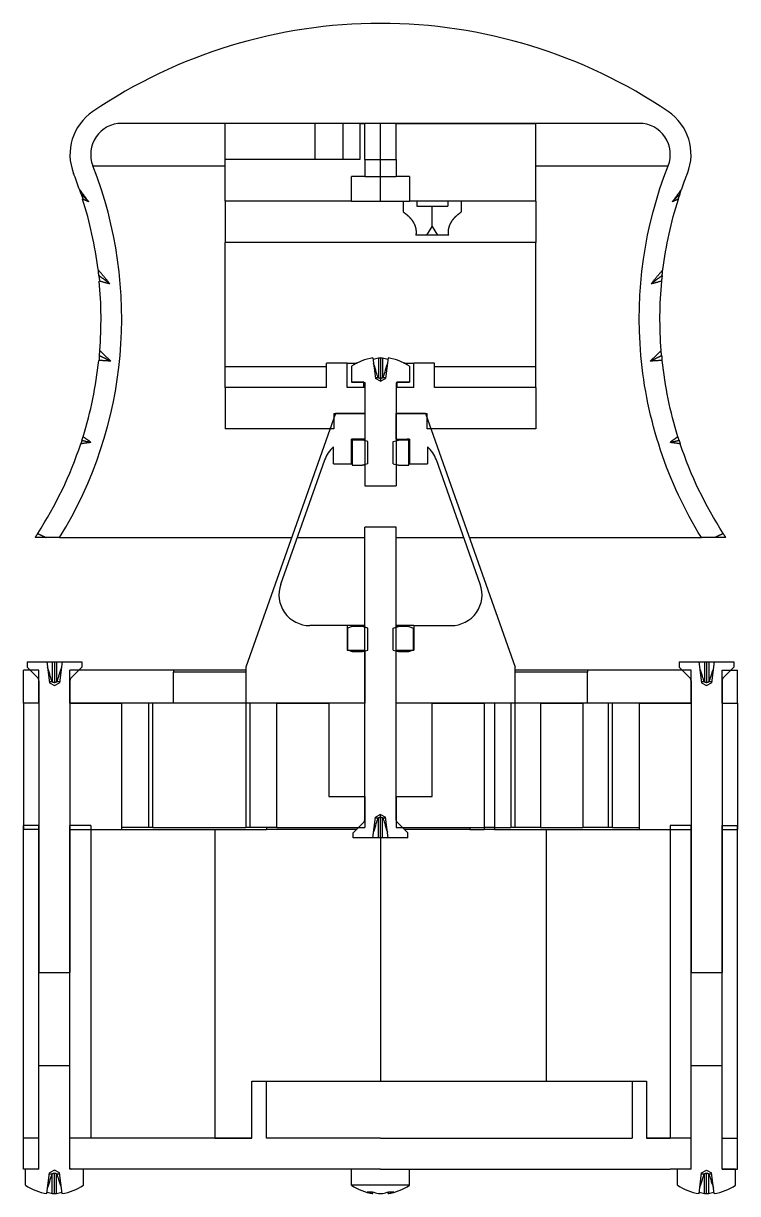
# Model space of a CAD drawing. Extents: x 20 to 191, y 30 to 285.
# Drawn here: x 121.6 to 190.6, y 30.3 to 143.3 of the extents above; entities that cross this region are included whole.
import ezdxf

# ---------------------------------------------------------------- set-up
doc = ezdxf.new("R2010")
doc.units = 0
doc.layers.add('SectionView', color=7, linetype='CONTINUOUS')

msp = doc.modelspace()

# ---------------------------------------------------------------- linework, layer by layer
at = {"layer": 'SectionView'}
for p, q in [((181.139, 133.661), (131.139, 133.661)), ((141.139, 130.161), (141.139, 133.661)), ((149.789, 133.661), (149.789, 130.161)), ((152.489, 133.661), (152.489, 130.161)), ((154.139, 133.661), (154.639, 133.661)), ((154.139, 133.661), (154.139, 130.161)), ((154.639, 130.161), (154.639, 133.661)), ((156.139, 130.161), (156.139, 133.661)), ((157.639, 133.661), (171.139, 133.661)), ((157.639, 130.161), (157.639, 133.661)), ((171.139, 130.161), (171.139, 133.661)), ((141.139, 126.161), (141.139, 130.161)), ((154.139, 130.161), (141.139, 130.161)), ((154.639, 130.161), (154.639, 128.521)), ((156.139, 128.521), (156.139, 130.161)), ((157.639, 130.161), (157.639, 128.521)), ((171.139, 126.161), (171.139, 130.161)), ((154.639, 128.521), (153.339, 128.521)), ((153.339, 126.161), (153.339, 128.521)), ((156.139, 126.161), (156.139, 128.521)), ((158.939, 128.521), (157.639, 128.521)), ((158.939, 128.521), (158.939, 126.161)), ((153.339, 126.161), (141.139, 126.161)), ((153.339, 126.161), (156.139, 126.161)), ((156.139, 126.161), (158.939, 126.161)), ((171.139, 126.161), (158.939, 126.161)), ((159.639, 126.161), (159.639, 125.661)), ((161.139, 123.697), (161.139, 125.661)), ((162.639, 126.161), (162.639, 125.661)), ((160.627, 122.861), (161.139, 123.697)), ((161.139, 123.697), (161.651, 122.861)), ((141.139, 110.161), (141.139, 122.161)), ((171.139, 122.161), (141.139, 122.161)), ((162.727, 122.861), (159.551, 122.861)), ((171.139, 110.161), (171.139, 122.161)), ((155.41, 111.008), (155.654, 109.016)), ((155.934, 110.992), (155.934, 109.081)), ((156.139, 111.008), (156.139, 109.016)), ((156.344, 110.992), (156.344, 109.081)), ((156.869, 111.008), (156.624, 109.016)), ((150.906, 110.161), (141.139, 110.161)), ((150.906, 108.161), (150.906, 110.521)), ((152.906, 110.521), (150.906, 110.521)), ((152.906, 108.161), (152.906, 110.521)), ((152.906, 110.521), (153.879, 110.521)), ((153.339, 110.204), (153.339, 108.661)), ((158.399, 110.521), (159.372, 110.521)), ((158.939, 110.204), (158.939, 108.661)), ((159.372, 108.161), (159.372, 110.521)), ((161.372, 110.521), (159.372, 110.521)), ((161.372, 108.161), (161.372, 110.521)), ((171.139, 110.161), (161.372, 110.161)), ((153.339, 108.661), (154.539, 108.661)), ((154.523, 108.171), (154.523, 108.661)), ((154.639, 108.561), (154.639, 98.6614)), ((156.139, 108.759), (155.654, 109.016)), ((156.139, 108.759), (156.624, 109.016)), ((156.139, 109.016), (156.139, 108.759)), ((157.639, 108.561), (157.639, 98.6614)), ((157.739, 108.661), (158.939, 108.661)), ((157.756, 108.171), (157.756, 108.661)), ((141.139, 108.161), (141.139, 104.161)), ((150.906, 108.161), (141.139, 108.161)), ((150.906, 108.161), (141.139, 108.161)), ((154.639, 108.161), (152.906, 108.161)), ((154.639, 108.171), (154.523, 108.171)), ((154.639, 108.161), (154.639, 105.661)), ((157.756, 108.171), (157.639, 108.171)), ((157.639, 108.161), (157.639, 105.661)), ((159.372, 108.161), (157.639, 108.161)), ((171.139, 108.161), (161.372, 108.161)), ((171.139, 108.161), (161.372, 108.161)), ((171.139, 108.161), (171.139, 104.161)), ((151.806, 105.661), (143.139, 81.1614)), ((151.639, 105.661), (154.639, 105.661)), ((151.639, 105.661), (151.639, 104.161)), ((154.639, 105.661), (151.806, 105.661)), ((154.639, 105.661), (154.639, 103.161)), ((157.639, 103.161), (157.639, 105.661)), ((160.473, 105.661), (157.639, 105.661)), ((157.639, 105.661), (160.639, 105.661)), ((160.473, 105.661), (169.139, 81.1614)), ((160.639, 104.161), (160.639, 105.661)), ((151.639, 104.161), (141.139, 104.161)), ((171.139, 104.161), (160.639, 104.161)), ((153.339, 100.801), (153.339, 103.152)), ((154.414, 103.061), (153.389, 103.061)), ((153.389, 103.061), (153.389, 100.661)), ((154.639, 103.161), (153.573, 103.161)), ((154.91, 102.929), (154.414, 103.061)), ((154.91, 100.794), (154.91, 102.929)), ((157.369, 102.929), (157.864, 103.061)), ((157.369, 100.794), (157.369, 102.929)), ((157.639, 103.161), (158.706, 103.161)), ((158.889, 103.061), (157.864, 103.061)), ((158.889, 100.661), (158.889, 103.061)), ((158.939, 103.152), (158.939, 100.801)), ((151.607, 100.801), (151.607, 102.428)), ((160.671, 102.428), (160.671, 100.801)), ((146.5, 89.1619), (150.745, 101.162)), ((151.607, 100.801), (153.339, 100.801)), ((153.389, 100.801), (153.339, 100.801)), ((153.389, 100.661), (154.414, 100.661)), ((154.91, 100.794), (154.414, 100.661)), ((157.369, 100.794), (157.864, 100.661)), ((157.864, 100.661), (158.889, 100.661)), ((158.939, 100.801), (158.889, 100.801)), ((158.939, 100.801), (160.671, 100.801)), ((165.779, 89.1619), (161.534, 101.162)), ((154.639, 98.6614), (157.639, 98.6614)), ((154.639, 69.1614), (154.639, 94.6614)), ((157.639, 94.6614), (154.639, 94.6614)), ((157.639, 69.1614), (157.639, 94.6614)), ((123.851, 93.6614), (122.769, 93.6614)), ((125.139, 93.6614), (123.851, 93.6614)), ((188.427, 93.6614), (187.139, 93.6614)), ((189.51, 93.6614), (188.427, 93.6614)), ((152.906, 85.1614), (149.328, 85.1614)), ((152.906, 85.1614), (152.906, 82.8014)), ((154.523, 85.1614), (152.906, 85.1614)), ((153.389, 85.0614), (152.964, 84.9061)), ((152.964, 84.9061), (152.964, 82.8167)), ((154.414, 85.0614), (153.389, 85.0614)), ((154.91, 84.9286), (154.414, 85.0614)), ((154.523, 85.1614), (154.523, 85.0614)), ((154.639, 85.1614), (154.523, 85.1614)), ((154.91, 82.7942), (154.91, 84.9286)), ((157.369, 84.9286), (157.864, 85.0614)), ((157.369, 82.7942), (157.369, 84.9286)), ((157.756, 85.1614), (157.639, 85.1614)), ((159.372, 85.1614), (157.756, 85.1614)), ((157.756, 85.1614), (157.756, 85.0614)), ((158.889, 85.0614), (157.864, 85.0614)), ((158.889, 85.0614), (159.315, 84.9061)), ((159.315, 82.8167), (159.315, 84.9061)), ((159.372, 85.1614), (162.951, 85.1614)), ((159.372, 85.1614), (159.372, 82.8014)), ((152.906, 82.8014), (154.639, 82.8014)), ((152.964, 82.8167), (153.389, 82.6614)), ((153.389, 82.6614), (154.414, 82.6614)), ((154.414, 82.6614), (154.91, 82.7942)), ((154.639, 82.8014), (154.639, 81.1614)), ((157.369, 82.7942), (157.864, 82.6614)), ((157.639, 81.1614), (157.639, 82.8014)), ((157.639, 82.8014), (159.372, 82.8014)), ((157.864, 82.6614), (158.889, 82.6614)), ((158.889, 82.6614), (159.315, 82.8167)), ((121.989, 81.6614), (121.989, 81.1614)), ((121.989, 81.6614), (123.907, 81.6614)), ((123.907, 81.6614), (124.434, 81.6614)), ((123.907, 81.6614), (124.154, 79.6461)), ((124.434, 81.6614), (124.639, 81.6614)), ((124.434, 81.6614), (124.434, 79.7109)), ((124.639, 81.6614), (124.844, 81.6614)), ((124.639, 81.6614), (124.639, 79.6461)), ((124.844, 81.6614), (125.372, 81.6614)), ((124.844, 81.6614), (124.844, 79.7109)), ((125.372, 81.6614), (125.124, 79.6461)), ((125.372, 81.6614), (127.289, 81.6614)), ((127.289, 81.6614), (127.289, 81.1614)), ((184.989, 81.6614), (184.989, 81.1614)), ((184.989, 81.6614), (186.907, 81.6614)), ((186.907, 81.6614), (187.434, 81.6614)), ((186.907, 81.6614), (187.154, 79.6461)), ((187.434, 81.6614), (187.639, 81.6614)), ((187.434, 81.6614), (187.434, 79.7109)), ((187.639, 81.6614), (187.844, 81.6614)), ((187.639, 81.6614), (187.639, 79.6461)), ((187.844, 81.6614), (188.372, 81.6614)), ((187.844, 81.6614), (187.844, 79.7109)), ((188.372, 81.6614), (188.124, 79.6461)), ((188.372, 81.6614), (190.289, 81.6614)), ((190.289, 81.6614), (190.289, 81.1614)), ((121.639, 80.6614), (121.639, 80.8614)), ((123.139, 80.8614), (121.639, 80.8614)), ((121.639, 77.6614), (121.639, 80.6614)), ((121.989, 81.1614), (123.022, 80.1285)), ((123.139, 80.6614), (123.139, 80.8614)), ((123.139, 77.6614), (123.139, 80.6614)), ((126.139, 80.6614), (126.139, 80.8614)), ((131.139, 80.8614), (126.139, 80.8614)), ((126.139, 77.6614), (126.139, 80.6614)), ((126.256, 80.1285), (127.289, 81.1614)), ((136.149, 80.8614), (131.139, 80.8614)), ((136.149, 80.8614), (136.149, 80.6614)), ((136.149, 77.6614), (136.149, 80.6614)), ((143.139, 81.1614), (143.139, 77.6614)), ((154.639, 81.1614), (154.639, 77.6614)), ((157.639, 77.6614), (157.639, 81.1614)), ((169.139, 77.6614), (169.139, 81.1614)), ((176.13, 80.8614), (176.13, 80.6614)), ((181.139, 80.8614), (176.13, 80.8614)), ((176.13, 77.6614), (176.13, 80.6614)), ((186.139, 80.8614), (181.139, 80.8614)), ((184.989, 81.1614), (186.022, 80.1285)), ((186.139, 80.6614), (186.139, 80.8614)), ((186.139, 77.6614), (186.139, 80.6614)), ((189.139, 80.6614), (189.139, 80.8614)), ((189.139, 80.8614), (190.639, 80.8614)), ((189.139, 77.6614), (189.139, 80.6614)), ((189.256, 80.1285), (190.289, 81.1614)), ((190.639, 80.6614), (190.639, 80.8614)), ((190.639, 77.6614), (190.639, 80.6614)), ((123.139, 79.8457), (123.139, 77.1614)), ((124.154, 79.6461), (124.639, 79.3883)), ((124.639, 79.3883), (125.124, 79.6461)), ((126.139, 79.8457), (126.139, 77.1614)), ((186.139, 79.8457), (186.139, 77.1614)), ((187.154, 79.6461), (187.639, 79.3883)), ((187.639, 79.3883), (188.124, 79.6461)), ((189.139, 79.8457), (189.139, 77.1614)), ((123.139, 77.6614), (121.639, 77.6614)), ((123.139, 77.6614), (121.639, 77.6614)), ((121.639, 77.6614), (121.639, 65.6614)), ((123.139, 77.6614), (123.139, 65.6614)), ((123.139, 77.1614), (123.139, 51.6614)), ((131.139, 77.6614), (126.139, 77.6614)), ((126.139, 77.6614), (131.139, 77.6614)), ((126.139, 77.6614), (126.139, 65.6614)), ((126.139, 77.1614), (126.139, 51.6614)), ((136.149, 77.6614), (131.139, 77.6614)), ((131.139, 65.6614), (131.139, 77.6614)), ((134.159, 77.6614), (133.741, 77.6614)), ((133.741, 77.6614), (133.741, 65.6614)), ((134.159, 65.6614), (134.159, 77.6614)), ((143.537, 77.6614), (143.119, 77.6614)), ((143.119, 77.6614), (143.119, 65.6614)), ((151.239, 77.6614), (143.139, 77.6614)), ((143.537, 65.6614), (143.537, 77.6614)), ((146.139, 77.6614), (151.16, 77.6614)), ((146.139, 65.6614), (146.139, 77.6614)), ((151.16, 77.6614), (151.16, 68.6614)), ((153.239, 77.6614), (151.239, 77.6614)), ((154.639, 77.6614), (153.239, 77.6614)), ((159.039, 77.6614), (157.639, 77.6614)), ((161.039, 77.6614), (159.039, 77.6614)), ((169.139, 77.6614), (161.039, 77.6614)), ((161.118, 77.6614), (166.139, 77.6614)), ((161.118, 68.6614), (161.118, 77.6614)), ((166.139, 77.6614), (166.139, 65.6614)), ((167.139, 77.6614), (167.139, 65.6614)), ((169.159, 77.6614), (168.741, 77.6614)), ((168.741, 77.6614), (168.741, 65.6614)), ((171.601, 77.6614), (169.159, 77.6614)), ((169.159, 65.6614), (169.159, 77.6614)), ((171.601, 77.6614), (171.601, 65.6614)), ((175.677, 77.6614), (175.677, 65.6614)), ((181.139, 77.6614), (176.13, 77.6614)), ((178.537, 77.6614), (178.119, 77.6614)), ((178.119, 77.6614), (178.119, 65.6614)), ((178.537, 65.6614), (178.537, 77.6614)), ((186.139, 77.6614), (181.139, 77.6614)), ((181.139, 77.6614), (186.139, 77.6614)), ((181.139, 77.6614), (181.139, 65.6614)), ((186.139, 77.6614), (186.139, 65.6614)), ((186.139, 77.1614), (186.139, 51.6614)), ((189.139, 77.6614), (190.639, 77.6614)), ((189.139, 77.6614), (190.639, 77.6614)), ((189.139, 77.6614), (189.139, 65.6614)), ((189.139, 77.1614), (189.139, 51.6614)), ((190.639, 77.6614), (190.639, 65.6614)), ((154.639, 66.4771), (154.639, 69.1614)), ((157.639, 66.4771), (157.639, 69.1614)), ((151.16, 68.6614), (154.639, 68.6614)), ((154.639, 68.6614), (154.639, 65.6614)), ((157.639, 68.6614), (157.639, 65.6614)), ((157.639, 68.6614), (161.118, 68.6614)), ((155.407, 64.6614), (155.654, 66.6766)), ((156.139, 66.9345), (155.654, 66.6766)), ((156.139, 66.9345), (156.624, 66.6766)), ((156.139, 66.6766), (156.139, 66.9345)), ((156.139, 64.6614), (156.139, 66.6766)), ((156.872, 64.6614), (156.624, 66.6766)), ((121.639, 65.6614), (121.639, 65.8614)), ((123.139, 65.8614), (121.639, 65.8614)), ((121.639, 65.6614), (121.639, 65.4614)), ((121.639, 35.6614), (121.639, 65.6614)), ((123.139, 65.6614), (123.139, 65.8614)), ((123.139, 65.6614), (123.139, 65.4614)), ((123.139, 35.6614), (123.139, 65.6614)), ((126.139, 65.6614), (126.139, 65.8614)), ((128.139, 65.8614), (126.139, 65.8614)), ((126.139, 65.6614), (126.139, 65.4614)), ((126.139, 35.6614), (126.139, 65.6614)), ((128.139, 65.8614), (128.139, 35.6614)), ((131.139, 65.4614), (131.139, 65.6614)), ((133.741, 65.6614), (131.139, 65.6614)), ((134.159, 65.6614), (133.741, 65.6614)), ((143.537, 65.6614), (143.119, 65.6614)), ((146.139, 65.6614), (143.537, 65.6614)), ((145.139, 65.6614), (145.139, 65.4614)), ((146.139, 65.6614), (151.16, 65.6614)), ((151.16, 65.6614), (154.639, 65.6614)), ((154.522, 66.1942), (153.489, 65.1614)), ((155.934, 64.6614), (155.934, 66.6119)), ((156.344, 64.6614), (156.344, 66.6119)), ((157.639, 65.6614), (161.118, 65.6614)), ((157.756, 66.1942), (158.789, 65.1614)), ((161.118, 65.6614), (166.139, 65.6614)), ((164.756, 65.6614), (164.756, 65.4614)), ((167.139, 65.6614), (166.139, 65.6614)), ((166.139, 65.6614), (166.139, 65.4614)), ((167.139, 65.6614), (167.139, 65.4614)), ((169.159, 65.6614), (168.741, 65.6614)), ((171.601, 65.6614), (169.159, 65.6614)), ((178.119, 65.6614), (175.677, 65.6614)), ((178.537, 65.6614), (178.119, 65.6614)), ((181.139, 65.6614), (181.139, 65.4614)), ((184.139, 65.8614), (184.139, 35.6614)), ((186.139, 65.8614), (184.139, 65.8614)), ((186.139, 65.6614), (186.139, 65.8614)), ((186.139, 65.6614), (186.139, 65.4614)), ((186.139, 35.6614), (186.139, 65.6614)), ((189.139, 65.6614), (189.139, 65.8614)), ((189.139, 65.8614), (190.639, 65.8614)), ((189.139, 65.6614), (189.139, 65.4614)), ((189.139, 35.6614), (189.139, 65.6614)), ((190.639, 65.6614), (190.639, 65.8614)), ((190.639, 65.6614), (190.639, 65.4614)), ((190.639, 35.6614), (190.639, 65.6614)), ((123.139, 65.4614), (121.639, 65.4614)), ((126.139, 65.4614), (131.139, 65.4614)), ((140.139, 65.4614), (140.139, 35.6614)), ((153.789, 65.4614), (145.139, 65.4614)), ((153.489, 64.6614), (153.489, 65.1614)), ((155.407, 64.6614), (153.489, 64.6614)), ((155.934, 64.6614), (155.407, 64.6614)), ((156.139, 64.6614), (155.934, 64.6614)), ((156.139, 64.6614), (156.139, 41.1614)), ((156.344, 64.6614), (156.139, 64.6614)), ((156.872, 64.6614), (156.344, 64.6614)), ((158.789, 64.6614), (156.872, 64.6614)), ((164.756, 65.4614), (158.489, 65.4614)), ((158.789, 64.6614), (158.789, 65.1614)), ((164.756, 65.4614), (166.139, 65.4614)), ((167.139, 65.4614), (166.139, 65.4614)), ((172.139, 65.4614), (172.139, 41.1614)), ((181.139, 65.4614), (186.139, 65.4614)), ((189.139, 65.4614), (190.639, 65.4614)), ((123.139, 51.6614), (126.139, 51.6614)), ((186.139, 51.6614), (189.139, 51.6614)), ((123.139, 32.7614), (123.139, 42.6614)), ((126.139, 42.6614), (123.139, 42.6614)), ((126.139, 32.7614), (126.139, 42.6614)), ((186.139, 32.7614), (186.139, 42.6614)), ((189.139, 42.6614), (186.139, 42.6614)), ((189.139, 32.7614), (189.139, 42.6614)), ((143.724, 35.6614), (143.724, 41.1614)), ((143.724, 41.1614), (145.138, 41.1614)), ((145.138, 35.6614), (145.138, 41.1614)), ((145.138, 41.1614), (180.438, 41.1614)), ((180.438, 41.1614), (180.438, 35.6614)), ((180.438, 41.1614), (181.852, 41.1614)), ((181.852, 41.1614), (181.852, 35.6614)), ((123.139, 35.6614), (121.639, 35.6614)), ((123.139, 35.6614), (121.639, 35.6614)), ((121.639, 32.6614), (121.639, 35.6614)), ((123.139, 32.6614), (123.139, 35.6614)), ((128.139, 35.6614), (126.139, 35.6614)), ((128.139, 35.6614), (126.139, 35.6614)), ((126.139, 32.6614), (126.139, 35.6614)), ((131.139, 35.6614), (128.139, 35.6614)), ((133.741, 35.6614), (131.139, 35.6614)), ((134.159, 35.6614), (133.741, 35.6614)), ((143.119, 35.6614), (134.159, 35.6614)), ((140.139, 35.6614), (143.724, 35.6614)), ((143.537, 35.6614), (143.119, 35.6614)), ((143.724, 35.6614), (143.537, 35.6614)), ((146.139, 35.6614), (145.138, 35.6614)), ((151.139, 35.6614), (146.139, 35.6614)), ((156.139, 35.6614), (151.139, 35.6614)), ((156.139, 35.6614), (161.139, 35.6614)), ((161.139, 35.6614), (166.139, 35.6614)), ((166.139, 35.6614), (168.741, 35.6614)), ((168.741, 35.6614), (169.159, 35.6614)), ((169.159, 35.6614), (178.119, 35.6614)), ((178.119, 35.6614), (178.537, 35.6614)), ((178.537, 35.6614), (180.438, 35.6614)), ((181.852, 35.6614), (184.139, 35.6614)), ((186.139, 35.6614), (184.139, 35.6614)), ((186.139, 35.6614), (184.139, 35.6614)), ((186.139, 32.6614), (186.139, 35.6614)), ((189.139, 35.6614), (190.639, 35.6614)), ((189.139, 35.6614), (190.639, 35.6614)), ((189.139, 32.6614), (189.139, 35.6614)), ((190.639, 32.6614), (190.639, 35.6614)), ((123.139, 32.6614), (121.639, 32.6614)), ((121.839, 31.1189), (121.839, 32.6614)), ((123.039, 32.6614), (121.839, 32.6614)), ((123.91, 30.3149), (124.154, 32.3064)), ((124.639, 32.5642), (124.154, 32.3064)), ((124.434, 30.331), (124.434, 32.2416)), ((125.124, 32.3064), (124.639, 32.5642)), ((124.639, 30.3149), (124.639, 32.3064)), ((124.844, 30.331), (124.844, 32.2416)), ((125.369, 30.3149), (125.124, 32.3064)), ((128.139, 32.6614), (126.139, 32.6614)), ((127.439, 32.6614), (126.239, 32.6614)), ((127.439, 31.1189), (127.439, 32.6614)), ((131.139, 32.6614), (128.139, 32.6614)), ((133.741, 32.6614), (131.139, 32.6614)), ((134.159, 32.6614), (133.741, 32.6614)), ((143.119, 32.6614), (134.159, 32.6614)), ((143.537, 32.6614), (143.119, 32.6614)), ((146.139, 32.6614), (143.537, 32.6614)), ((151.139, 32.6614), (146.139, 32.6614)), ((156.139, 32.6614), (151.139, 32.6614)), ((153.339, 31.1189), (153.339, 32.6614)), ((156.139, 32.6614), (161.139, 32.6614)), ((158.939, 31.1189), (158.939, 32.6614)), ((161.139, 32.6614), (166.139, 32.6614)), ((166.139, 32.6614), (168.741, 32.6614)), ((168.741, 32.6614), (169.159, 32.6614)), ((169.159, 32.6614), (178.119, 32.6614)), ((178.119, 32.6614), (178.537, 32.6614)), ((178.537, 32.6614), (181.139, 32.6614)), ((181.139, 32.6614), (184.139, 32.6614)), ((186.139, 32.6614), (184.139, 32.6614)), ((184.839, 31.1189), (184.839, 32.6614)), ((186.039, 32.6614), (184.839, 32.6614)), ((186.91, 30.3149), (187.154, 32.3064)), ((187.154, 32.3064), (187.639, 32.5642)), ((187.434, 30.331), (187.434, 32.2416)), ((187.639, 32.5642), (188.124, 32.3064)), ((187.639, 30.3149), (187.639, 32.3064)), ((187.844, 30.331), (187.844, 32.2416)), ((188.369, 30.3149), (188.124, 32.3064)), ((189.139, 32.6614), (190.639, 32.6614)), ((190.439, 32.6614), (189.239, 32.6614)), ((190.439, 31.1189), (190.439, 32.6614)), ((155.334, 30.331), (155.353, 30.4917)), ((155.41, 30.3149), (155.429, 30.4679)), ((156.869, 30.3149), (156.85, 30.4679)), ((156.945, 30.331), (156.925, 30.4917))]:
    msp.add_line(p, q, dxfattribs=at)
for centre, radius, start, end in [((156.139, 93.6614), 49.6542, 90, 124.046), ((156.139, 93.6614), 49.6542, 55.9541, 90), ((131.139, 130.661), 5, 124.046, -158.55), ((181.139, 130.661), 5, -21.4497, 55.9541), ((131.139, 130.661), 3, 90, -158.55), ((181.139, 130.661), 3, -21.4497, 90), ((90.825, 114.822), 40.3143, -31.6609, 21.4497), ((90.825, 114.822), 38.3143, 19.0494, 21.4497), ((90.825, 114.822), 38.3143, 7.07269, 17.5121), ((90.825, 114.822), 38.3143, -4.6286, 5.40018), ((90.825, 114.822), 38.3143, -17.3328, -6.07424), ((156.139, 106.061), 5, 98.3897, 124.056), ((156.139, 106.061), 5, 55.9442, 81.6103), ((153.573, 100.161), 3, 90, 94.4677), ((158.706, 100.161), 3, 85.5323, 90), ((90.825, 114.822), 38.3143, -32.828, -18.421), ((153.573, 100.161), 3, 130.938, 160.519), ((158.706, 100.161), 3, 19.481, 49.0617), ((149.328, 88.1614), 3, 160.519, -90), ((162.951, 88.1614), 3, -90, 19.481), ((122.739, 79.8457), 0.4, 0, 45), ((185.739, 79.8457), 0.4, 0, 45), ((126.239, 32.7614), 0.1, 180, -90), ((186.039, 32.7614), 0.1, -90, 0), ((124.639, 35.2614), 5, -124.056, -98.3897), ((124.639, 35.2614), 5, -81.6103, -55.9442), ((156.139, 35.2614), 5, -124.056, -98.3897), ((156.139, 35.2614), 5, -81.6103, -55.9442), ((187.639, 35.2614), 5, -124.056, -98.3897), ((187.639, 35.2614), 5, -81.6103, -55.9442)]:
    msp.add_arc(centre, radius, start, end, dxfattribs=at)
for centre, major_axis, ratio, start_param, end_param in [((156.149, 106.06), (0.6943, 4.9515), 0.749159, 0.242095, 0.377255), ((156.179, 106.048), (1.5333, 4.7577), 0.928381, 0.342694, 0.386563), ((156.099, 106.048), (1.5333, -4.7577), 0.928381, 2.75503, 2.7989), ((156.129, 106.06), (0.6943, -4.9515), 0.749159, 2.76434, 2.8995), ((124.649, 35.2628), (-0.6943, 4.9515), 0.749159, 2.76434, 2.8995), ((124.679, 35.2743), (-1.5333, 4.7577), 0.928381, 2.75503, 2.7989), ((124.599, 35.2743), (-1.5333, -4.7577), 0.928381, 0.342694, 0.386563), ((124.629, 35.2628), (-0.6943, -4.9515), 0.749159, 0.242095, 0.377255), ((156.128, 35.2628), (-0.6093, -4.9627), 0.655972, 6.07373, 6.22613), ((156.034, 35.2743), (-0.6092, -4.9615), 0.353716, 6.23074, 6.2746), ((156.149, 35.2628), (-0.6943, 4.9515), 0.749159, -3.53609, -3.38369), ((156.179, 35.2743), (-1.5333, 4.7577), 0.928381, -3.52816, -3.48429), ((156.099, 35.2743), (-1.5333, -4.7577), 0.928381, -5.94049, -5.89662), ((156.129, 35.2628), (-0.6943, -4.9515), 0.749159, -6.04109, -5.88869), ((156.245, 35.2743), (-0.6092, 4.9615), 0.353716, 3.15017, 3.19404), ((156.151, 35.2628), (-0.6093, 4.9627), 0.655972, 3.19865, 3.35105), ((187.649, 35.2628), (-0.6943, 4.9515), 0.749159, 2.76434, 2.8995), ((187.679, 35.2743), (-1.5333, 4.7577), 0.928381, 2.75503, 2.7989), ((187.599, 35.2743), (-1.5333, -4.7577), 0.928381, 0.342694, 0.386563), ((187.629, 35.2628), (-0.6943, -4.9515), 0.749159, 0.242095, 0.377255)]:
    msp.add_ellipse(centre, major_axis=major_axis, ratio=ratio, start_param=start_param, end_param=end_param, dxfattribs=at)
for points, degree, knots in [([(154.639, 130.161), (154.644, 130.161), (154.649, 130.161), (154.663, 130.161), (154.677, 130.161), (154.7, 130.161), (154.723, 130.161), (154.756, 130.161), (154.788, 130.161), (154.829, 130.161), (154.869, 130.161), (154.918, 130.161), (154.967, 130.161), (155.023, 130.161), (155.079, 130.161), (155.141, 130.161), (155.204, 130.161), (155.273, 130.161), (155.341, 130.161), (155.415, 130.161), (155.488, 130.161), (155.642, 130.161), (155.805, 130.161), (155.971, 130.161), (156.139, 130.161)], 2, [4.71239, 4.71239, 4.71239, 4.82459, 4.82459, 4.93679, 4.93679, 5.04899, 5.04899, 5.16119, 5.16119, 5.27339, 5.27339, 5.38559, 5.38559, 5.49779, 5.49779, 5.60999, 5.60999, 5.72219, 5.72219, 5.83439, 5.83439, 6.05879, 6.05879, 6.28319, 6.28319, 6.28319]), ([(156.139, 130.161), (156.393, 130.161), (156.635, 130.161), (156.712, 130.161), (156.79, 130.161), (156.864, 130.161), (156.937, 130.161), (157.006, 130.161), (157.075, 130.161), (157.137, 130.161), (157.2, 130.161), (157.256, 130.161), (157.312, 130.161), (157.361, 130.161), (157.409, 130.161), (157.45, 130.161), (157.491, 130.161), (157.523, 130.161), (157.555, 130.161), (157.578, 130.161), (157.602, 130.161), (157.616, 130.161), (157.63, 130.161), (157.635, 130.161), (157.639, 130.161)], 2, [0, 0, 0, 0.336599, 0.336599, 0.448799, 0.448799, 0.560999, 0.560999, 0.673198, 0.673198, 0.785398, 0.785398, 0.897598, 0.897598, 1.0098, 1.0098, 1.122, 1.122, 1.2342, 1.2342, 1.3464, 1.3464, 1.4586, 1.4586, 1.5708, 1.5708, 1.5708]), ([(128.347, 129.564), (128.418, 129.564), (128.631, 129.564), (128.984, 129.564), (129.475, 129.564), (130.103, 129.564), (130.864, 129.564), (131.754, 129.564), (132.768, 129.564), (133.902, 129.564), (135.15, 129.564), (136.504, 129.564), (137.959, 129.564), (139.507, 129.564), (141.139, 129.564)], 1, [0, 0, 0.071478, 0.142956, 0.214434, 0.285912, 0.35739, 0.428868, 0.500346, 0.571824, 0.643302, 0.71478, 0.786258, 0.857736, 0.929214, 1.00069, 1.00069]), ([(171.139, 129.564), (172.772, 129.564), (174.32, 129.564), (175.774, 129.564), (177.129, 129.564), (178.376, 129.564), (179.51, 129.564), (180.525, 129.564), (181.415, 129.564), (182.175, 129.564), (182.803, 129.564), (183.295, 129.564), (183.648, 129.564), (183.861, 129.564), (183.931, 129.564)], 1, [2.1409, 2.1409, 2.21238, 2.28386, 2.35533, 2.42681, 2.49829, 2.56977, 2.64125, 2.71272, 2.7842, 2.85568, 2.92716, 2.99864, 3.07011, 3.14159, 3.14159]), ([(187.139, 93.6614), (183.861, 98.967), (181.843, 105.044), (181.297, 111.256), (180.742, 117.453), (181.651, 123.775), (183.931, 129.564)], 3, [0, 0, 0, 0, 0.500589, 0.500589, 0.500589, 1, 1, 1, 1]), ([(154.639, 128.521), (154.644, 128.521), (154.649, 128.521), (154.663, 128.521), (154.677, 128.521), (154.7, 128.521), (154.723, 128.521), (154.756, 128.521), (154.788, 128.521), (154.829, 128.521), (154.869, 128.521), (154.918, 128.521), (154.967, 128.521), (155.023, 128.521), (155.079, 128.521), (155.141, 128.521), (155.204, 128.521), (155.273, 128.521), (155.341, 128.521), (155.415, 128.521), (155.488, 128.521), (155.642, 128.521), (155.805, 128.521), (155.971, 128.521), (156.139, 128.521)], 2, [4.71239, 4.71239, 4.71239, 4.82459, 4.82459, 4.93679, 4.93679, 5.04899, 5.04899, 5.16119, 5.16119, 5.27339, 5.27339, 5.38559, 5.38559, 5.49779, 5.49779, 5.60999, 5.60999, 5.72219, 5.72219, 5.83439, 5.83439, 6.05879, 6.05879, 6.28319, 6.28319, 6.28319]), ([(156.139, 128.521), (156.393, 128.521), (156.635, 128.521), (156.712, 128.521), (156.79, 128.521), (156.864, 128.521), (156.937, 128.521), (157.006, 128.521), (157.075, 128.521), (157.137, 128.521), (157.2, 128.521), (157.256, 128.521), (157.312, 128.521), (157.361, 128.521), (157.409, 128.521), (157.45, 128.521), (157.491, 128.521), (157.523, 128.521), (157.555, 128.521), (157.578, 128.521), (157.602, 128.521), (157.616, 128.521), (157.63, 128.521), (157.635, 128.521), (157.639, 128.521)], 2, [0, 0, 0, 0.336599, 0.336599, 0.448799, 0.448799, 0.560999, 0.560999, 0.673198, 0.673198, 0.785398, 0.785398, 0.897598, 0.897598, 1.0098, 1.0098, 1.122, 1.122, 1.2342, 1.2342, 1.3464, 1.3464, 1.4586, 1.4586, 1.5708, 1.5708, 1.5708]), ([(141.139, 126.161), (141.139, 126.147), (141.139, 126.133), (141.139, 126.092), (141.139, 126.05), (141.139, 125.982), (141.139, 125.913), (141.139, 125.819), (141.139, 125.725), (141.139, 125.607), (141.139, 125.49), (141.139, 125.35), (141.139, 125.21), (141.139, 125.052), (141.139, 124.893), (141.139, 124.719), (141.139, 124.544), (141.139, 124.356), (141.139, 124.169), (141.139, 123.972), (141.139, 123.775), (141.139, 123.371), (141.139, 122.96), (141.139, 122.758), (141.139, 122.555), (141.139, 122.358), (141.139, 122.161)], 2, [0, 0, 0, 0.136486, 0.136486, 0.272972, 0.272972, 0.409458, 0.409458, 0.545944, 0.545944, 0.68243, 0.68243, 0.818916, 0.818916, 0.955402, 0.955402, 1.09189, 1.09189, 1.22837, 1.22837, 1.36486, 1.36486, 1.63783, 1.63783, 1.77432, 1.77432, 1.9108, 1.9108, 1.9108]), ([(158.339, 126.161), (158.339, 126.159), (158.339, 126.156), (158.339, 126.147), (158.339, 126.138), (158.339, 126.124), (158.339, 126.11), (158.339, 126.09), (158.339, 126.07), (158.339, 126.045), (158.339, 126.019), (158.339, 125.988), (158.339, 125.957), (158.339, 125.921), (158.339, 125.884), (158.339, 125.843), (158.339, 125.801), (158.339, 125.755), (158.339, 125.708), (158.339, 125.657), (158.339, 125.605), (158.339, 125.549), (158.339, 125.493), (158.339, 125.433), (158.339, 125.372), (158.339, 125.245), (158.339, 125.105)], 2, [0, 0, 0, 0.0618608, 0.0618608, 0.123722, 0.123722, 0.185582, 0.185582, 0.247443, 0.247443, 0.309304, 0.309304, 0.371165, 0.371165, 0.433026, 0.433026, 0.494886, 0.494886, 0.556747, 0.556747, 0.618608, 0.618608, 0.680469, 0.680469, 0.742329, 0.742329, 0.866051, 0.866051, 0.866051]), ([(159.639, 125.661), (159.677, 125.661), (159.788, 125.661), (159.967, 125.661), (160.204, 125.661), (160.488, 125.661), (160.805, 125.661), (161.139, 125.661), (161.473, 125.661), (161.79, 125.661), (162.075, 125.661), (162.312, 125.661), (162.491, 125.661), (162.602, 125.661), (162.639, 125.661)], 1, [1.5708, 1.5708, 1.7952, 2.0196, 2.24399, 2.46839, 2.69279, 2.91719, 3.14159, 3.36599, 3.59039, 3.81479, 4.03919, 4.26359, 4.48799, 4.71239, 4.71239]), ([(163.939, 126.161), (163.939, 126.159), (163.939, 126.156), (163.939, 126.147), (163.939, 126.138), (163.939, 126.124), (163.939, 126.11), (163.939, 126.09), (163.939, 126.07), (163.939, 126.045), (163.939, 126.019), (163.939, 125.988), (163.939, 125.957), (163.939, 125.921), (163.939, 125.884), (163.939, 125.843), (163.939, 125.801), (163.939, 125.755), (163.939, 125.708), (163.939, 125.657), (163.939, 125.605), (163.939, 125.549), (163.939, 125.493), (163.939, 125.433), (163.939, 125.372), (163.939, 125.245), (163.939, 125.105)], 2, [0, 0, 0, 0.0618608, 0.0618608, 0.123722, 0.123722, 0.185582, 0.185582, 0.247443, 0.247443, 0.309304, 0.309304, 0.371165, 0.371165, 0.433026, 0.433026, 0.494886, 0.494886, 0.556747, 0.556747, 0.618608, 0.618608, 0.680469, 0.680469, 0.742329, 0.742329, 0.866051, 0.866051, 0.866051]), ([(171.139, 126.161), (171.139, 126.147), (171.139, 126.133), (171.139, 126.092), (171.139, 126.05), (171.139, 125.982), (171.139, 125.913), (171.139, 125.819), (171.139, 125.725), (171.139, 125.607), (171.139, 125.49), (171.139, 125.35), (171.139, 125.21), (171.139, 125.052), (171.139, 124.893), (171.139, 124.719), (171.139, 124.544), (171.139, 124.356), (171.139, 124.169), (171.139, 123.972), (171.139, 123.775), (171.139, 123.371), (171.139, 122.96), (171.139, 122.758), (171.139, 122.555), (171.139, 122.358), (171.139, 122.161)], 2, [0, 0, 0, 0.136486, 0.136486, 0.272972, 0.272972, 0.409458, 0.409458, 0.545944, 0.545944, 0.68243, 0.68243, 0.818916, 0.818916, 0.955402, 0.955402, 1.09189, 1.09189, 1.22837, 1.22837, 1.36486, 1.36486, 1.63783, 1.63783, 1.77432, 1.77432, 1.9108, 1.9108, 1.9108]), ([(158.339, 125.105), (158.526, 124.97), (158.699, 124.83), (158.858, 124.684), (159.002, 124.533), (159.131, 124.377), (159.244, 124.218), (159.342, 124.055), (159.422, 123.888), (159.486, 123.72), (159.533, 123.55), (159.564, 123.378), (159.577, 123.206), (159.572, 123.033), (159.551, 122.861)], 1, [2.43685, 2.43685, 2.49434, 2.55183, 2.60933, 2.66682, 2.72432, 2.78181, 2.8393, 2.8968, 2.95429, 3.01179, 3.06928, 3.12677, 3.18427, 3.24176, 3.24176]), ([(162.727, 122.861), (162.706, 123.033), (162.702, 123.206), (162.715, 123.378), (162.745, 123.55), (162.792, 123.72), (162.856, 123.888), (162.937, 124.055), (163.034, 124.218), (163.147, 124.377), (163.276, 124.533), (163.42, 124.684), (163.579, 124.83), (163.752, 124.97), (163.939, 125.105)], 1, [6.18302, 6.18302, 6.24051, 6.29801, 6.3555, 6.41299, 6.47049, 6.52798, 6.58547, 6.64297, 6.70046, 6.75796, 6.81545, 6.87294, 6.93044, 6.98793, 6.98793]), ([(141.139, 108.161), (141.139, 108.173), (141.139, 108.208), (141.139, 108.265), (141.139, 108.345), (141.139, 108.447), (141.139, 108.569), (141.139, 108.712), (141.139, 108.873), (141.139, 109.052), (141.139, 109.248), (141.139, 109.458), (141.139, 109.682), (141.139, 109.916), (141.139, 110.161)], 1, [3.14159, 3.14159, 3.22951, 3.31742, 3.40533, 3.49325, 3.58116, 3.66907, 3.75699, 3.8449, 3.93281, 4.02073, 4.10864, 4.19655, 4.28447, 4.37238, 4.37238]), ([(171.139, 108.161), (171.139, 108.173), (171.139, 108.208), (171.139, 108.265), (171.139, 108.345), (171.139, 108.447), (171.139, 108.569), (171.139, 108.712), (171.139, 108.873), (171.139, 109.052), (171.139, 109.248), (171.139, 109.458), (171.139, 109.682), (171.139, 109.916), (171.139, 110.161)], 1, [3.14159, 3.14159, 3.22951, 3.31742, 3.40533, 3.49325, 3.58116, 3.66907, 3.75699, 3.8449, 3.93281, 4.02073, 4.10864, 4.19655, 4.28447, 4.37238, 4.37238]), ([(154.539, 108.661), (154.385, 108.661), (154.239, 108.661), (154.103, 108.661), (153.975, 108.661), (153.858, 108.661), (153.752, 108.661), (153.657, 108.661), (153.574, 108.661), (153.503, 108.661), (153.445, 108.661), (153.399, 108.661), (153.366, 108.661), (153.346, 108.661), (153.339, 108.661)], 1, [0.608246, 0.608246, 0.676999, 0.745753, 0.814506, 0.88326, 0.952014, 1.02077, 1.08952, 1.15827, 1.22703, 1.29578, 1.36454, 1.43329, 1.50204, 1.5708, 1.5708]), ([(158.939, 108.661), (158.933, 108.661), (158.913, 108.661), (158.88, 108.661), (158.834, 108.661), (158.775, 108.661), (158.704, 108.661), (158.621, 108.661), (158.526, 108.661), (158.42, 108.661), (158.303, 108.661), (158.176, 108.661), (158.039, 108.661), (157.893, 108.661), (157.739, 108.661)], 1, [4.71239, 4.71239, 4.78114, 4.8499, 4.91865, 4.9874, 5.05616, 5.12491, 5.19366, 5.26242, 5.33117, 5.39993, 5.46868, 5.53743, 5.60619, 5.67494, 5.67494]), ([(125.139, 93.6614), (125.271, 93.6614), (125.665, 93.6614), (126.317, 93.6614), (127.222, 93.6614), (128.374, 93.6614), (129.76, 93.6614), (131.371, 93.6614), (133.192, 93.6614), (135.208, 93.6614), (137.402, 93.6614), (139.754, 93.6614), (142.246, 93.6614), (144.856, 93.6614), (147.561, 93.6614)], 1, [0, 0, 0.092173, 0.184346, 0.276519, 0.368692, 0.460865, 0.553038, 0.645211, 0.737384, 0.829557, 0.92173, 1.0139, 1.10608, 1.19825, 1.29042, 1.29042]), ([(164.717, 93.6614), (167.423, 93.6614), (170.033, 93.6614), (172.524, 93.6614), (174.877, 93.6614), (177.071, 93.6614), (179.086, 93.6614), (180.907, 93.6614), (182.518, 93.6614), (183.905, 93.6614), (185.056, 93.6614), (185.962, 93.6614), (186.614, 93.6614), (187.008, 93.6614), (187.139, 93.6614)], 1, [1.85117, 1.85117, 1.94334, 2.03552, 2.12769, 2.21986, 2.31204, 2.40421, 2.49638, 2.58855, 2.68073, 2.7729, 2.86507, 2.95725, 3.04942, 3.14159, 3.14159]), ([(143.139, 80.8614), (142.229, 80.8614), (141.371, 80.8614), (140.569, 80.8614), (139.826, 80.8614), (139.146, 80.8614), (138.53, 80.8614), (137.98, 80.8614), (137.5, 80.8614), (137.09, 80.8614), (136.753, 80.8614), (136.489, 80.8614), (136.3, 80.8614), (136.187, 80.8614), (136.149, 80.8614)], 1, [3.84958, 3.84958, 3.91121, 3.97284, 4.03447, 4.0961, 4.15773, 4.21936, 4.28099, 4.34262, 4.40424, 4.46587, 4.5275, 4.58913, 4.65076, 4.71239, 4.71239]), ([(143.139, 80.6614), (142.229, 80.6614), (141.371, 80.6614), (140.569, 80.6614), (139.826, 80.6614), (139.146, 80.6614), (138.53, 80.6614), (137.98, 80.6614), (137.5, 80.6614), (137.09, 80.6614), (136.753, 80.6614), (136.489, 80.6614), (136.3, 80.6614), (136.187, 80.6614), (136.149, 80.6614)], 1, [3.84958, 3.84958, 3.91121, 3.97284, 4.03447, 4.0961, 4.15773, 4.21936, 4.28099, 4.34262, 4.40424, 4.46587, 4.5275, 4.58913, 4.65076, 4.71239, 4.71239]), ([(176.13, 80.8614), (176.092, 80.8614), (175.978, 80.8614), (175.789, 80.8614), (175.525, 80.8614), (175.188, 80.8614), (174.779, 80.8614), (174.298, 80.8614), (173.749, 80.8614), (173.133, 80.8614), (172.452, 80.8614), (171.709, 80.8614), (170.908, 80.8614), (170.05, 80.8614), (169.139, 80.8614)], 1, [1.5708, 1.5708, 1.63243, 1.69405, 1.75568, 1.81731, 1.87894, 1.94057, 2.0022, 2.06383, 2.12546, 2.18709, 2.24871, 2.31034, 2.37197, 2.4336, 2.4336]), ([(176.13, 80.6614), (176.092, 80.6614), (175.978, 80.6614), (175.789, 80.6614), (175.525, 80.6614), (175.188, 80.6614), (174.779, 80.6614), (174.298, 80.6614), (173.749, 80.6614), (173.133, 80.6614), (172.452, 80.6614), (171.709, 80.6614), (170.908, 80.6614), (170.05, 80.6614), (169.139, 80.6614)], 1, [1.5708, 1.5708, 1.63243, 1.69405, 1.75568, 1.81731, 1.87894, 1.94057, 2.0022, 2.06383, 2.12546, 2.18709, 2.24871, 2.31034, 2.37197, 2.4336, 2.4336]), ([(143.119, 77.6614), (142.211, 77.6614), (141.356, 77.6614), (140.556, 77.6614), (139.816, 77.6614), (139.137, 77.6614), (138.523, 77.6614), (137.975, 77.6614), (137.496, 77.6614), (137.088, 77.6614), (136.751, 77.6614), (136.488, 77.6614), (136.3, 77.6614), (136.187, 77.6614), (136.149, 77.6614)], 1, [3.85089, 3.85089, 3.91243, 3.97396, 4.0355, 4.09703, 4.15857, 4.2201, 4.28164, 4.34318, 4.40471, 4.46625, 4.52778, 4.58932, 4.65085, 4.71239, 4.71239]), ([(176.13, 77.6614), (176.106, 77.6614), (176.034, 77.6614), (175.914, 77.6614), (175.746, 77.6614), (175.532, 77.6614), (175.271, 77.6614), (174.964, 77.6614), (174.611, 77.6614), (174.214, 77.6614), (173.774, 77.6614), (173.291, 77.6614), (172.767, 77.6614), (172.204, 77.6614), (171.601, 77.6614)], 1, [1.5708, 1.5708, 1.61983, 1.66887, 1.71791, 1.76694, 1.81598, 1.86502, 1.91406, 1.96309, 2.01213, 2.06117, 2.1102, 2.15924, 2.20828, 2.25731, 2.25731]), ([(171.601, 77.6614), (171.747, 77.6614), (171.955, 77.6614), (172.219, 77.6614), (172.531, 77.6614), (172.879, 77.6614), (173.253, 77.6614), (173.639, 77.6614), (174.026, 77.6614), (174.399, 77.6614), (174.748, 77.6614), (175.059, 77.6614), (175.323, 77.6614), (175.532, 77.6614), (175.677, 77.6614)], 1, [0.293276, 0.293276, 0.475779, 0.658282, 0.840785, 1.02329, 1.20579, 1.38829, 1.5708, 1.7533, 1.9358, 2.11831, 2.30081, 2.48331, 2.66581, 2.84832, 2.84832]), ([(134.159, 65.6614), (134.644, 65.6614), (135.16, 65.6614), (135.706, 65.6614), (136.278, 65.6614), (136.877, 65.6614), (137.499, 65.6614), (138.144, 65.6614), (138.81, 65.6614), (139.494, 65.6614), (140.194, 65.6614), (140.909, 65.6614), (141.636, 65.6614), (142.374, 65.6614), (143.119, 65.6614)], 1, [0.669234, 0.669234, 0.72329, 0.777346, 0.831402, 0.885458, 0.939514, 0.993569, 1.04763, 1.10168, 1.15574, 1.20979, 1.26385, 1.3179, 1.37196, 1.42602, 1.42602]), ([(171.601, 65.6614), (171.747, 65.6614), (171.955, 65.6614), (172.219, 65.6614), (172.531, 65.6614), (172.879, 65.6614), (173.253, 65.6614), (173.639, 65.6614), (174.026, 65.6614), (174.399, 65.6614), (174.748, 65.6614), (175.059, 65.6614), (175.323, 65.6614), (175.532, 65.6614), (175.677, 65.6614)], 1, [0.293276, 0.293276, 0.475779, 0.658282, 0.840785, 1.02329, 1.20579, 1.38829, 1.5708, 1.7533, 1.9358, 2.11831, 2.30081, 2.48331, 2.66581, 2.84832, 2.84832]), ([(178.537, 65.6614), (178.886, 65.6614), (179.211, 65.6614), (179.513, 65.6614), (179.791, 65.6614), (180.043, 65.6614), (180.271, 65.6614), (180.473, 65.6614), (180.649, 65.6614), (180.798, 65.6614), (180.921, 65.6614), (181.016, 65.6614), (181.084, 65.6614), (181.126, 65.6614), (181.139, 65.6614)], 1, [0.951252, 0.951252, 0.995505, 1.03976, 1.08401, 1.12826, 1.17252, 1.21677, 1.26102, 1.30528, 1.34953, 1.39378, 1.43804, 1.48229, 1.52654, 1.5708, 1.5708]), ([(131.139, 65.4614), (131.227, 65.4614), (131.49, 65.4614), (131.925, 65.4614), (132.526, 65.4614), (133.285, 65.4614), (134.194, 65.4614), (135.24, 65.4614), (136.41, 65.4614), (137.691, 65.4614), (139.065, 65.4614), (140.515, 65.4614), (142.024, 65.4614), (143.572, 65.4614), (145.139, 65.4614)], 1, [0, 0, 0.1122, 0.224399, 0.336599, 0.448799, 0.560999, 0.673198, 0.785398, 0.897598, 1.0098, 1.122, 1.2342, 1.3464, 1.4586, 1.5708, 1.5708]), ([(167.139, 65.4614), (168.707, 65.4614), (170.255, 65.4614), (171.763, 65.4614), (173.214, 65.4614), (174.588, 65.4614), (175.868, 65.4614), (177.039, 65.4614), (178.085, 65.4614), (178.993, 65.4614), (179.753, 65.4614), (180.354, 65.4614), (180.788, 65.4614), (181.051, 65.4614), (181.139, 65.4614)], 1, [1.5708, 1.5708, 1.683, 1.7952, 1.9074, 2.0196, 2.1318, 2.24399, 2.35619, 2.46839, 2.58059, 2.69279, 2.80499, 2.91719, 3.02939, 3.14159, 3.14159]), ([(184.139, 35.6614), (184.127, 35.6614), (184.091, 35.6614), (184.031, 35.6614), (183.947, 35.6614), (183.839, 35.6614), (183.708, 35.6614), (183.553, 35.6614), (183.376, 35.6614), (183.176, 35.6614), (182.954, 35.6614), (182.71, 35.6614), (182.444, 35.6614), (182.158, 35.6614), (181.852, 35.6614)], 1, [0, 0, 0.0448297, 0.0896594, 0.134489, 0.179319, 0.224149, 0.268978, 0.313808, 0.358638, 0.403467, 0.448297, 0.493127, 0.537956, 0.582786, 0.627616, 0.627616]), ([(158.939, 31.1189), (158.869, 31.1189), (158.662, 31.1189), (158.328, 31.1189), (157.885, 31.1189), (157.354, 31.1189), (156.762, 31.1189), (156.139, 31.1189), (155.516, 31.1189), (154.924, 31.1189), (154.394, 31.1189), (153.95, 31.1189), (153.617, 31.1189), (153.409, 31.1189), (153.339, 31.1189)], 1, [1.5708, 1.5708, 1.7952, 2.0196, 2.24399, 2.46839, 2.69279, 2.91719, 3.14159, 3.36599, 3.59039, 3.81479, 4.03919, 4.26359, 4.48799, 4.71239, 4.71239])]:
    msp.add_open_spline(points, degree=degree, knots=knots, dxfattribs=at)
for points, degree in [([(185.237, 127.327), (185.499, 128.086), (185.793, 128.833)], 2), ([(127.939, 126.096), (127.495, 126.713), (127.041, 127.327)], 2), ([(127.209, 126.849), (127.081, 127.273)], 1), ([(127.209, 126.849), (127.395, 126.337)], 1), ([(127.209, 126.849), (127.578, 126.474), (127.939, 126.096)], 2), ([(185.237, 127.327), (184.783, 126.713), (184.34, 126.096)], 2), ([(184.34, 126.096), (184.7, 126.474), (185.07, 126.849)], 2), ([(185.07, 126.849), (184.884, 126.337)], 1), ([(185.07, 126.849), (185.198, 127.273)], 1), ([(127.939, 126.096), (127.364, 126.351)], 1), ([(183.431, 119.54), (183.717, 121.849), (184.215, 124.132), (184.915, 126.351)], 3), ([(184.915, 126.351), (184.34, 126.096)], 1), ([(130.005, 118.161), (129.435, 118.854), (128.848, 119.54)], 2), ([(128.921, 118.983), (128.885, 119.496)], 1), ([(128.921, 118.983), (129.469, 118.576), (130.005, 118.161)], 2), ([(128.921, 118.983), (128.961, 118.701), (129.005, 118.419)], 2), ([(183.431, 119.54), (182.843, 118.854), (182.274, 118.161)], 2), ([(182.274, 118.161), (182.81, 118.576), (183.357, 118.983)], 2), ([(183.357, 118.983), (183.318, 118.701), (183.273, 118.419)], 2), ([(183.357, 118.983), (183.393, 119.496)], 1), ([(130.005, 118.161), (128.969, 118.428)], 1), ([(183.309, 118.428), (182.274, 118.161)], 1), ([(183.264, 111.73), (183.084, 113.958), (183.099, 116.202), (183.309, 118.428)], 3), ([(130.076, 110.703), (128.924, 110.768)], 1), ([(128.978, 111.241), (128.948, 110.766)], 1), ([(128.978, 111.241), (129.037, 111.709)], 1), ([(128.978, 111.241), (129.53, 110.975), (130.076, 110.703)], 2), ([(130.076, 110.703), (129.552, 111.221), (129.014, 111.73)], 2), ([(183.264, 111.73), (182.726, 111.221), (182.203, 110.703)], 2), ([(182.203, 110.703), (182.748, 110.975), (183.301, 111.241)], 2), ([(183.354, 110.768), (182.203, 110.703)], 1), ([(183.301, 111.241), (183.241, 111.709)], 1), ([(183.301, 111.241), (183.331, 110.766)], 1), ([(184.879, 103.407), (184.131, 105.803), (183.62, 108.272), (183.354, 110.768)], 3), ([(155.912, 109.096), (155.813, 109.398), (155.682, 109.812), (155.475, 110.477)], 3), ([(156.804, 110.477), (156.597, 109.812), (156.465, 109.398), (156.367, 109.096)], 3), ([(154.539, 108.661), (154.593, 108.663), (154.641, 108.615), (154.639, 108.561)], 3), ([(155.912, 109.096), (155.752, 109.096), (155.644, 109.096)], 2), ([(155.934, 109.081), (155.912, 109.096)], 1), ([(156.139, 109.016), (156.049, 109.036), (155.934, 109.081)], 2), ([(156.344, 109.081), (156.23, 109.036), (156.139, 109.016)], 2), ([(156.367, 109.096), (156.344, 109.081)], 1), ([(156.634, 109.096), (156.526, 109.096), (156.367, 109.096)], 2), ([(157.739, 108.661), (157.686, 108.663), (157.638, 108.615), (157.639, 108.561)], 3), ([(154.523, 108.171), (154.455, 108.161), (154.388, 108.161)], 2), ([(157.891, 108.161), (157.823, 108.161), (157.756, 108.171)], 2), ([(128.17, 102.854), (127.176, 102.715)], 1), ([(127.291, 103.056), (127.188, 102.716)], 1), ([(127.291, 103.056), (127.409, 103.401)], 1), ([(127.291, 103.056), (128.17, 102.854)], 1), ([(128.17, 102.854), (127.788, 103.133), (127.399, 103.407)], 2), ([(154.639, 103.061), (154.417, 103.061), (154.414, 103.061)], 2), ([(157.864, 103.061), (157.862, 103.061), (157.639, 103.061)], 2), ([(184.879, 103.407), (184.49, 103.133), (184.108, 102.854)], 2), ([(184.108, 102.854), (184.988, 103.056)], 1), ([(185.102, 102.715), (184.108, 102.854)], 1), ([(184.988, 103.056), (184.87, 103.401)], 1), ([(184.988, 103.056), (185.091, 102.716)], 1), ([(189.258, 94.0511), (187.517, 96.7494), (186.117, 99.6678), (185.102, 102.715)], 3), ([(154.639, 100.661), (154.417, 100.661), (154.414, 100.661)], 2), ([(157.864, 100.661), (157.862, 100.661), (157.639, 100.661)], 2), ([(122.769, 93.6614), (123.029, 94.0471)], 1), ([(123.021, 94.0511), (123.439, 93.8585), (123.851, 93.6614)], 2), ([(189.258, 94.0511), (188.84, 93.8585), (188.427, 93.6614)], 2), ([(189.51, 93.6614), (189.249, 94.0471)], 1), ([(148.091, 93.6614), (150.229, 93.6614), (152.428, 93.6614), (154.639, 93.6614)], 3), ([(157.639, 93.6614), (159.85, 93.6614), (162.049, 93.6614), (164.187, 93.6614)], 3), ([(154.639, 85.0614), (154.417, 85.0614), (154.414, 85.0614)], 2), ([(157.864, 85.0614), (157.862, 85.0614), (157.639, 85.0614)], 2), ([(124.412, 79.7259), (124.313, 80.0288), (124.182, 80.4457), (123.974, 81.1147)], 3), ([(125.305, 81.1147), (125.097, 80.4457), (124.965, 80.0288), (124.867, 79.7259)], 3), ([(187.412, 79.7259), (187.313, 80.0288), (187.182, 80.4457), (186.974, 81.1147)], 3), ([(188.305, 81.1147), (188.097, 80.4457), (187.965, 80.0288), (187.867, 79.7259)], 3), ([(124.412, 79.7259), (124.252, 79.7259), (124.144, 79.7259)], 2), ([(124.434, 79.7109), (124.412, 79.7259)], 1), ([(124.639, 79.6461), (124.549, 79.6657), (124.434, 79.7109)], 2), ([(124.844, 79.7109), (124.73, 79.6657), (124.639, 79.6461)], 2), ([(124.867, 79.7259), (124.844, 79.7109)], 1), ([(125.134, 79.7259), (125.026, 79.7259), (124.867, 79.7259)], 2), ([(126.256, 80.1285), (126.182, 80.0547), (126.139, 79.9506), (126.139, 79.8457)], 3), ([(187.412, 79.7259), (187.252, 79.7259), (187.144, 79.7259)], 2), ([(187.434, 79.7109), (187.412, 79.7259)], 1), ([(187.639, 79.6461), (187.549, 79.6657), (187.434, 79.7109)], 2), ([(187.844, 79.7109), (187.73, 79.6657), (187.639, 79.6461)], 2), ([(187.867, 79.7259), (187.844, 79.7109)], 1), ([(188.134, 79.7259), (188.026, 79.7259), (187.867, 79.7259)], 2), ([(189.256, 80.1285), (189.182, 80.0547), (189.139, 79.9506), (189.139, 79.8457)], 3), ([(155.934, 66.6119), (156.049, 66.657), (156.139, 66.6766)], 2), ([(156.139, 66.6766), (156.23, 66.657), (156.344, 66.6119)], 2), ([(154.522, 66.1942), (154.597, 66.2681), (154.64, 66.3722), (154.639, 66.4771)], 3), ([(155.474, 65.2081), (155.682, 65.8771), (155.813, 66.294), (155.912, 66.5969)], 3), ([(155.644, 66.5969), (155.752, 66.5969), (155.912, 66.5969)], 2), ([(155.912, 66.5969), (155.934, 66.6119)], 1), ([(156.344, 66.6119), (156.367, 66.5969)], 1), ([(156.367, 66.5969), (156.526, 66.5969), (156.634, 66.5969)], 2), ([(156.367, 66.5969), (156.465, 66.294), (156.597, 65.8771), (156.805, 65.2081)], 3), ([(157.756, 66.1942), (157.682, 66.2681), (157.639, 66.3722), (157.639, 66.4771)], 3), ([(167.139, 65.6614), (167.943, 65.6614), (168.741, 65.6614)], 2), ([(123.039, 32.6614), (123.093, 32.66), (123.141, 32.708), (123.139, 32.7614)], 3), ([(123.975, 30.8458), (124.182, 31.5103), (124.313, 31.9251), (124.412, 32.2266)], 3), ([(124.144, 32.2266), (124.252, 32.2266), (124.412, 32.2266)], 2), ([(124.412, 32.2266), (124.434, 32.2416)], 1), ([(124.434, 32.2416), (124.549, 32.2868), (124.639, 32.3064)], 2), ([(124.639, 32.3064), (124.73, 32.2868), (124.844, 32.2416)], 2), ([(124.844, 32.2416), (124.867, 32.2266)], 1), ([(124.867, 32.2266), (125.026, 32.2266), (125.134, 32.2266)], 2), ([(124.867, 32.2266), (124.965, 31.9251), (125.097, 31.5103), (125.304, 30.8458)], 3), ([(186.975, 30.8458), (187.182, 31.5103), (187.313, 31.9251), (187.412, 32.2266)], 3), ([(187.144, 32.2266), (187.252, 32.2266), (187.412, 32.2266)], 2), ([(187.412, 32.2266), (187.434, 32.2416)], 1), ([(187.434, 32.2416), (187.549, 32.2868), (187.639, 32.3064)], 2), ([(187.639, 32.3064), (187.73, 32.2868), (187.844, 32.2416)], 2), ([(187.844, 32.2416), (187.867, 32.2266)], 1), ([(187.867, 32.2266), (188.026, 32.2266), (188.134, 32.2266)], 2), ([(187.867, 32.2266), (187.965, 31.9251), (188.097, 31.5103), (188.304, 30.8458)], 3), ([(189.239, 32.6614), (189.186, 32.66), (189.138, 32.708), (189.139, 32.7614)], 3), ([(154.855, 30.4917), (154.98, 30.4917), (155.157, 30.4917), (155.365, 30.4917)], 3), ([(156.914, 30.4917), (157.122, 30.4917), (157.298, 30.4917), (157.424, 30.4917)], 3)]:
    msp.add_open_spline(points, degree=degree, dxfattribs=at)

doc.saveas('drawing.dxf')
